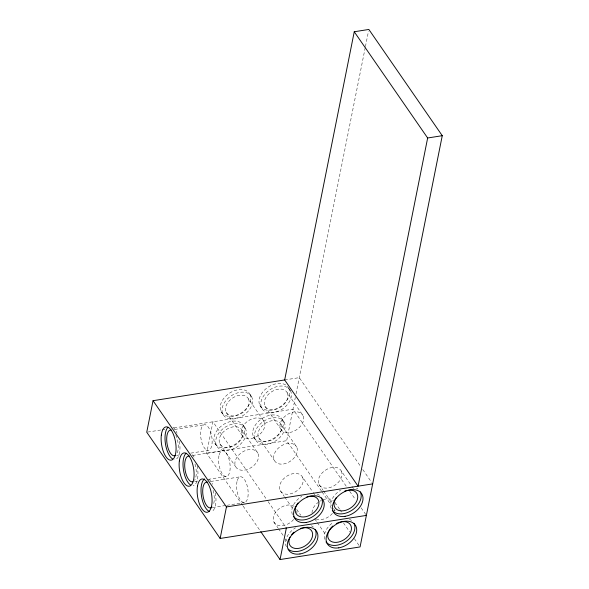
<?xml version="1.0" encoding="UTF-8"?>
<svg xmlns="http://www.w3.org/2000/svg" width="589" height="589" viewBox="0 0 589 589"><rect width="100%" height="100%" fill="white"/><g stroke="black" fill="none" stroke-linecap="round" stroke-linejoin="round"><path stroke-width="0.44" stroke-dasharray="2.94 2.21" d="M242.572 505.303L206.651 453.309L212.946 421.783L267.612 500.893M321.557 491.174L286.674 440.697L295.317 397.457M296.039 393.85L365.246 47.488M365.423 46.59L368.493 31.254M284.671 379.942L299.278 377.637L360.704 466.547M147.655 432.076L161.253 429.933M162.159 429.793L164.883 429.359M173.954 427.931L292.976 409.164L346.597 486.772M174.668 429.455L204.979 424.669M176.553 455.378L179.225 454.958M190.821 453.132L207.762 450.46A13.039 5.492 81 0 0 210.545 431.678A13.039 5.492 81 0 0 200.805 430.566A13.039 5.492 81 0 0 207.762 450.46M192.566 455.459L221.987 450.821M206.651 453.309L286.674 440.697M194.657 481.478L198.228 480.918M208.035 479.372L226.758 476.42M210.7 481.471L240.128 476.832M212.526 507.571L225.896 505.458M226.787 505.318L244.619 502.513M362.787 469.558L371.637 482.369M288.684 388.158A16.845 11.493 -34.6 0 1 271.647 410.091A16.845 11.493 -34.6 0 1 262.547 392.281A16.845 11.493 -34.6 0 1 288.684 388.158L290.495 390.779A16.845 11.493 -34.6 0 1 273.458 412.705A16.845 11.493 -34.6 0 1 264.358 394.895A16.845 11.493 -34.6 0 1 290.495 390.779M287.241 392.738A13.039 8.894 -34.6 0 1 274.054 409.716A13.039 8.894 -34.6 0 1 267.008 395.926A13.039 8.894 -34.6 0 1 287.241 392.738L302.96 415.488A13.039 8.894 -34.6 0 1 289.773 432.466A13.039 8.894 -34.6 0 1 282.727 418.676A13.039 8.894 -34.6 0 1 302.96 415.488M341.311 470.994A13.039 8.894 -34.6 0 1 328.125 487.972A13.039 8.894 -34.6 0 1 321.079 474.182A13.039 8.894 -34.6 0 1 341.311 470.994L351.456 485.675M351.964 486.404L353.481 488.605M349.719 491.292L355.447 499.582M361.175 507.873L366.38 515.404M282.389 419.692A16.845 11.493 -34.6 0 1 265.344 441.617A16.845 11.493 -34.6 0 1 256.252 423.815A16.845 11.493 -34.6 0 1 282.389 419.692L284.192 422.306A16.845 11.493 -34.6 0 1 267.156 444.231A16.845 11.493 -34.6 0 1 258.056 426.429A16.845 11.493 -34.6 0 1 284.192 422.306M280.946 424.264A13.039 8.894 -34.6 0 1 267.752 441.242A13.039 8.894 -34.6 0 1 260.706 427.459A13.039 8.894 -34.6 0 1 280.946 424.264L296.665 447.014A13.039 8.894 -34.6 0 1 283.471 463.992A13.039 8.894 -34.6 0 1 276.425 450.21A13.039 8.894 -34.6 0 1 296.665 447.014M339.581 509.124L335.016 502.52A13.039 8.894 -34.6 0 1 335.686 504.81M340.081 509.86L341.605 512.062M264.962 406.182L280.681 428.932M319.032 484.438L323.089 490.306M323.589 491.042L332.211 503.521M322.08 491.933L331.445 505.495M333.529 508.506L335.089 510.766M343.424 522.826L349.667 531.867M354.357 538.648L359.04 545.429M259.904 405.526L261.707 408.14M249.891 394.277A16.845 11.493 -34.6 0 1 232.854 416.202A16.845 11.493 -34.6 0 1 223.754 398.4A16.845 11.493 -34.6 0 1 249.891 394.277L251.694 396.89A16.845 11.493 -34.6 0 1 234.658 418.823A16.845 11.493 -34.6 0 1 225.558 401.013A16.845 11.493 -34.6 0 1 251.694 396.89M248.448 398.856A13.039 8.894 -34.6 0 1 235.254 415.827A13.039 8.894 -34.6 0 1 228.208 402.044A13.039 8.894 -34.6 0 1 248.448 398.856L264.166 421.606A13.039 8.894 -34.6 0 1 250.973 438.577A13.039 8.894 -34.6 0 1 243.927 424.794A13.039 8.894 -34.6 0 1 264.166 421.606M302.518 477.112A13.039 8.894 -34.6 0 1 289.324 494.083A13.039 8.894 -34.6 0 1 282.278 480.3A13.039 8.894 -34.6 0 1 302.518 477.112L312.656 491.786M313.164 492.522L314.688 494.723M258.659 437.708L274.378 460.458M314.754 518.902L316.786 521.839M317.294 522.568L325.408 534.311M253.601 437.053L255.405 439.674M243.588 425.81A16.845 11.493 -34.6 0 1 226.551 447.736A16.845 11.493 -34.6 0 1 217.451 429.926A16.845 11.493 -34.6 0 1 243.588 425.81L245.392 428.424A16.845 11.493 -34.6 0 1 228.355 450.349A16.845 11.493 -34.6 0 1 219.255 432.547A16.845 11.493 -34.6 0 1 245.392 428.424M242.145 430.382A13.039 8.894 -34.6 0 1 228.952 447.36A13.039 8.894 -34.6 0 1 221.913 433.57A13.039 8.894 -34.6 0 1 242.145 430.382L257.864 453.132A13.039 8.894 -34.6 0 1 244.678 470.11A13.039 8.894 -34.6 0 1 237.632 456.328A13.039 8.894 -34.6 0 1 257.864 453.132M296.723 509.375L300.78 515.242M226.161 412.3L241.88 435.05M280.231 490.556L284.288 496.424M284.796 497.16L292.91 508.903M221.103 411.645L222.914 414.258M268.135 501.651L286.35 528.024M219.859 443.826L235.578 466.576M273.929 522.082L277.986 527.958M278.494 528.686L283.567 536.027M285.591 538.964L287.115 541.166M214.808 443.171L216.612 445.785M243.088 506.054L260.272 530.917M296.885 510.928A13.039 8.894 -34.6 0 1 296.76 513.52M293.653 519.52A13.039 8.894 -34.6 0 1 276.572 524.755A13.039 8.894 -34.6 0 1 277.117 510.516A13.039 8.894 -34.6 0 1 294.154 506.326M334.626 510.118A13.039 8.894 -34.6 0 1 333.44 512.128M332.446 513.409A13.039 8.894 -34.6 0 1 316.256 519.042M312.008 512.842A13.039 8.894 -34.6 0 1 318.384 502.233M319.805 501.283A13.039 8.894 -34.6 0 1 321.292 500.473M322.824 499.818A13.039 8.894 -34.6 0 1 333.58 500.694M286.401 546.791A16.845 11.493 -34.6 0 1 295.538 527.832M311.375 525.778A16.845 11.493 -34.6 0 1 313.333 527.067M324.635 539.259A16.845 11.493 -34.6 0 1 333.595 522.178M349.424 519.336A16.845 11.493 -34.6 0 1 351.53 520.47M175.802 434.888A13.039 5.492 81 0 1 176.855 453.839M194.974 464.007A13.039 5.492 81 0 1 194.539 480.403M213.071 490.365A13.039 5.492 81 0 1 213.108 505.443M208.889 479.321A16.845 7.097 81 0 1 212.57 484.239M215.331 492.905A16.845 7.097 81 0 1 211.885 511.421M192.375 454.708A16.845 7.097 81 0 1 194.841 458.757M197.131 465.855A16.845 7.097 81 0 1 193.104 485.601M172.989 427.29A16.845 7.097 81 0 1 175.662 430.478M176.096 431.229A16.845 7.097 81 0 1 177.083 433.232M179.424 441.323A16.845 7.097 81 0 1 174.58 459.582M292.387 514.58A16.845 11.493 -34.6 0 1 301.84 496.306M316.934 493.921A16.845 11.493 -34.6 0 1 319.636 495.533M331.187 508.462A16.845 11.493 -34.6 0 1 340.641 490.188M356.47 488.134A16.845 11.493 -34.6 0 1 357.832 488.944M218.953 455.776A13.039 5.492 81 0 0 225.307 476.42A13.039 5.492 81 0 0 228.856 458.662A13.039 5.492 81 0 0 218.953 455.776M237.006 481.566A13.039 5.492 81 0 0 243.161 502.424A13.039 5.492 81 0 0 246.953 485.027A13.039 5.492 81 0 0 237.006 481.566"/><path stroke-width="0.88" d="M260.787 531.676L280.055 559.55L360.078 546.931L442.258 135.691L368.854 29.45L354.247 31.754L427.651 137.988L358.075 486.175L284.671 379.942L153.044 400.689L146.742 432.223L220.146 538.456L366.38 515.404M220.146 538.456L226.448 506.93L153.044 400.689M284.671 379.942L354.247 31.754M280.055 559.55L286.35 528.024M427.651 137.988L442.258 135.691M226.448 506.93L372.682 483.878M302.842 527.862A13.039 8.894 -34.6 0 1 312.251 537.168A13.039 8.894 -34.6 0 1 296.746 548.528A13.039 8.894 -34.6 0 1 290.038 537.234M291.702 534.584A13.039 8.894 -34.6 0 1 293.985 532.161M300.523 528.414A13.039 8.894 -34.6 0 1 302.076 528.002M339.316 522.303A13.039 8.894 -34.6 0 1 350.904 531.506A13.039 8.894 -34.6 0 1 332.586 542.005A13.039 8.894 -34.6 0 1 332.778 526.051M336.26 523.614A13.039 8.894 -34.6 0 1 338.542 522.568M315.189 529.43A16.845 11.493 -34.6 0 1 307.878 547.174A16.845 11.493 -34.6 0 1 288.249 549.162M353.982 523.312A16.845 11.493 -34.6 0 1 345.772 541.689A16.845 11.493 -34.6 0 1 326.004 541.946M175.286 455.533A13.039 5.492 81 0 1 167.092 443.959A13.039 5.492 81 0 1 171.105 430.014M192.875 481.758A13.039 5.492 81 0 1 184.946 468.977A13.039 5.492 81 0 1 189.555 456.158M212.047 507.055A13.039 5.492 81 0 1 203.153 496.387A13.039 5.492 81 0 1 207.703 482.258M209.404 511.451A16.845 7.097 81 0 1 201.438 495.813A16.845 7.097 81 0 1 204.53 478.923M190.549 484.968A16.845 7.097 81 0 1 183.37 469.315A16.845 7.097 81 0 1 186.153 453.169M172.643 458.978A16.845 7.097 81 0 1 165.399 443.48A16.845 7.097 81 0 1 168.071 427.187M306.817 496.888A13.039 8.894 -34.6 0 1 318.678 505.185A13.039 8.894 -34.6 0 1 301.855 516.943A13.039 8.894 -34.6 0 1 297.997 503.05M348.695 490.114A13.039 8.894 -34.6 0 1 356.949 500.657A13.039 8.894 -34.6 0 1 340.192 510.766A13.039 8.894 -34.6 0 1 336.319 497.58M344.845 491.042A13.039 8.894 -34.6 0 1 347.171 490.357M321.484 497.904A16.845 11.493 -34.6 0 1 313.274 516.273A16.845 11.493 -34.6 0 1 293.513 516.531M360.284 491.786A16.845 11.493 -34.6 0 1 352.075 510.155A16.845 11.493 -34.6 0 1 332.306 510.413M299.956 553.969A16.845 11.493 -34.6 0 0 316.992 532.044A16.845 11.493 -34.6 0 0 290.856 536.167A16.845 11.493 -34.6 0 0 299.956 553.969M338.749 547.851A16.845 11.493 -34.6 0 0 355.793 525.925A16.845 11.493 -34.6 0 0 329.649 530.048A16.845 11.493 -34.6 0 0 338.749 547.851M345.051 516.325A16.845 11.493 -34.6 0 0 362.088 494.399A16.845 11.493 -34.6 0 0 335.951 498.522A16.845 11.493 -34.6 0 0 345.051 516.325M306.258 522.443A16.845 11.493 -34.6 0 0 323.295 500.517A16.845 11.493 -34.6 0 0 297.158 504.633A16.845 11.493 -34.6 0 0 306.258 522.443M179.35 460.915A16.845 7.097 81 0 0 188.59 486.249A16.845 7.097 81 0 0 191.852 461.562A16.845 7.097 81 0 0 179.35 460.915M161.327 435.05A16.845 7.097 81 0 0 170.685 460.2A16.845 7.097 81 0 0 173.777 435.323A16.845 7.097 81 0 0 161.327 435.05M197.477 486.124A16.845 7.097 81 0 0 206.15 512.246A16.845 7.097 81 0 0 210.163 488.517A16.845 7.097 81 0 0 197.477 486.124"/></g></svg>
